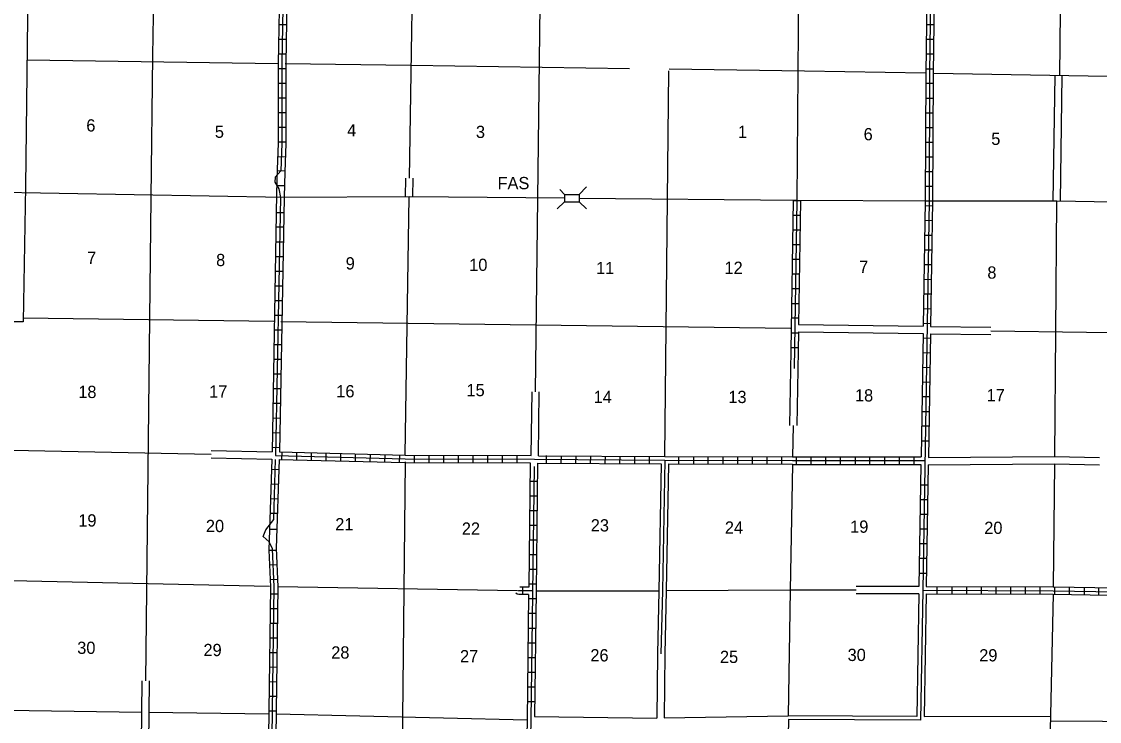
# Model space of a CAD drawing. Extents: x 1047643 to 1640443, y 16154738 to 16531530.
# Drawn here: x 1306859 to 1350868, y 16222555 to 16251133 of the extents above; entities that cross this region are included whole.
import ezdxf

# ---------------------------------------------------------------- set-up
doc = ezdxf.new("R2010")
doc.units = 0
for name, color, linetype in [('L10', 7, 'Continuous'), ('L11', 7, 'Continuous'), ('L13', 7, 'Continuous'), ('L14', 7, 'Continuous'), ('L18', 7, 'Continuous'), ('L21', 7, 'Continuous'), ('L4', 7, 'Continuous'), ('L8', 7, 'Continuous'), ('L9', 7, 'Continuous')]:
    doc.layers.add(name, color=color, linetype=linetype)

msp = doc.modelspace()

# ---------------------------------------------------------------- linework, layer by layer
at = {"layer": 'L10'}
for points in [[(1338265, 16237685), (1338207, 16234639)], [(1338566, 16237682), (1338508, 16234635)], [(1317035, 16217605), (1317109, 16222996), (1317177, 16228050), (1317110, 16229599), (1316973, 16229888), (1316721, 16230112), (1316827, 16230372), (1317163, 16230799), (1317225, 16233257)], [(1343494, 16227772), (1343415, 16222751)], [(1343790, 16227762), (1343716, 16222751)], [(1343415, 16222751), (1338159, 16222778)]]:
    msp.add_lwpolyline(points, dxfattribs=at)
at = {"layer": 'L11'}
for p, q in [((1322536, 16243980), (1322548, 16244745)), ((1322836, 16243975), (1322848, 16244740))]:
    msp.add_line(p, q, dxfattribs=at)
for points in [[(1307142, 16254738), (1307026, 16244394)], [(1348975, 16243803), (1349054, 16248930)], [(1349276, 16243803), (1349352, 16248924)], [(1307026, 16244394), (1306926, 16238876), (1301641, 16238871)], [(1338575, 16238463), (1343668, 16238393)], [(1338580, 16238763), (1343673, 16238693)], [(1343974, 16238688), (1346440, 16238655)], [(1343969, 16238388), (1346432, 16238356)], [(1327660, 16233412), (1327701, 16236012)], [(1327961, 16233401), (1327999, 16236008)], [(1314605, 16233613), (1317086, 16233562)], [(1314601, 16233313), (1317079, 16233262)], [(1343885, 16233338), (1349027, 16233369), (1350873, 16233333)], [(1332977, 16233068), (1332879, 16227876)], [(1333278, 16233068), (1333180, 16227886)], [(1343874, 16233037), (1349027, 16233068), (1350867, 16233032)], [(1343499, 16228068), (1340929, 16228068)], [(1332880, 16227876), (1332818, 16225312)], [(1333181, 16227886), (1333119, 16225312)], [(1343494, 16227772), (1340929, 16227772)], [(1332818, 16225312), (1332802, 16222693)], [(1333119, 16225312), (1333098, 16222704)], [(1311774, 16224216), (1311702, 16217781)], [(1312073, 16224212), (1312002, 16217773)], [(1327808, 16222751), (1332802, 16222693)], [(1333098, 16222704), (1338160, 16222790)], [(1343716, 16222751), (1348870, 16222772)]]:
    msp.add_lwpolyline(points, dxfattribs=at)
at = {"layer": 'L13'}
for points in [[(1349360, 16260688), (1349232, 16248926)], [(1328111, 16259698), (1327834, 16236010)], [(1338642, 16259521), (1338510, 16243829)], [(1322698, 16244742), (1322904, 16257604)], [(1312243, 16252198), (1312211, 16249727)], [(1317317, 16249410), (1307084, 16249563)], [(1312211, 16249727), (1312142, 16243929)], [(1322772, 16249334), (1317628, 16249410)], [(1331678, 16249209), (1322772, 16249339)], [(1333125, 16233369), (1333293, 16249120)], [(1338827, 16249104), (1333299, 16249188)], [(1343769, 16249019), (1338827, 16249104)], [(1354349, 16248839), (1344101, 16249014)], [(1312142, 16243929), (1311923, 16224214)], [(1322517, 16233438), (1322686, 16243977)], [(1349117, 16243803), (1349071, 16238470)], [(1306926, 16239029), (1317158, 16238897)], [(1317449, 16238887), (1338251, 16238618)], [(1346436, 16238506), (1354251, 16238401)], [(1349071, 16238470), (1349027, 16233369)], [(1338358, 16234637), (1338334, 16233353)], [(1305083, 16233660), (1314603, 16233463)], [(1322517, 16233153), (1322384, 16220075)], [(1338334, 16233052), (1338247, 16227919)], [(1349027, 16233068), (1348975, 16228047)], [(1316984, 16228063), (1301477, 16228411)], [(1327114, 16227886), (1317327, 16228052)], [(1338247, 16227919), (1333180, 16227886)], [(1338246, 16227918), (1338159, 16222778)], [(1340929, 16227918), (1338246, 16227918)], [(1332880, 16227876), (1327868, 16227876)], [(1348975, 16227746), (1348754, 16217288)], [(1311759, 16222925), (1296134, 16223147)], [(1316956, 16222851), (1312059, 16222921)], [(1327501, 16222603), (1317257, 16222847)], [(1348866, 16222577), (1359467, 16222505)]]:
    msp.add_lwpolyline(points, dxfattribs=at)
at = {"layer": 'L18'}
for p, q in [((1329027, 16244077), (1328833, 16244271)), ((1329624, 16244077), (1329925, 16244378)), ((1329027, 16243776), (1328726, 16243481)), ((1329027, 16244077), (1329027, 16243776)), ((1329027, 16244077), (1329624, 16244077)), ((1329027, 16243776), (1329624, 16243776)), ((1329624, 16244077), (1329624, 16243776)), ((1329624, 16243776), (1329925, 16243481))]:
    msp.add_line(p, q, dxfattribs=at)
at = {"layer": 'L4'}
for points in [[(1317586, 16243945), (1296129, 16244336)], [(1322718, 16243977), (1317586, 16243945)], [(1329027, 16243919), (1322718, 16243977)], [(1359767, 16243628), (1354466, 16243702), (1349128, 16243803), (1343911, 16243797), (1338510, 16243829), (1329624, 16243914)]]:
    msp.add_lwpolyline(points, dxfattribs=at)
at = {"layer": 'L8'}
for p, q in [((1317670, 16251005), (1317369, 16251005)), ((1344101, 16250994), (1343800, 16250994)), ((1317660, 16250403), (1317359, 16250403)), ((1344091, 16250397), (1343790, 16250397)), ((1317649, 16249801), (1317354, 16249801)), ((1344085, 16249796), (1343785, 16249796)), ((1317644, 16249204), (1317343, 16249204)), ((1344075, 16249194), (1343774, 16249194)), ((1317644, 16248602), (1317343, 16248602)), ((1344075, 16248597), (1343774, 16248597)), ((1317644, 16248006), (1317343, 16248006)), ((1344075, 16247995), (1343774, 16247995)), ((1317644, 16247404), (1317343, 16247404)), ((1344070, 16247393), (1343769, 16247393)), ((1317644, 16246802), (1317343, 16246802)), ((1344070, 16246796), (1343769, 16246796)), ((1317644, 16246205), (1317343, 16246205)), ((1344070, 16246195), (1343769, 16246195)), ((1317628, 16245593), (1317327, 16245614)), ((1344070, 16245593), (1343769, 16245593)), ((1317603, 16245021), (1317301, 16245040)), ((1344059, 16244996), (1343758, 16244996)), ((1317581, 16244430), (1317279, 16244427)), ((1344059, 16244394), (1343758, 16244394)), ((1338357, 16243829), (1338658, 16243829)), ((1344059, 16243797), (1343758, 16243797)), ((1317269, 16243343), (1317570, 16243343)), ((1344059, 16243597), (1343758, 16243602)), ((1338352, 16243227), (1338653, 16243227)), ((1344043, 16242995), (1343742, 16243005)), ((1317253, 16242747), (1317549, 16242747)), ((1338341, 16242630), (1338642, 16242630)), ((1317243, 16242145), (1317544, 16242145)), ((1338336, 16242029), (1338631, 16242029)), ((1344033, 16242393), (1343732, 16242403)), ((1317232, 16241543), (1317533, 16241543)), ((1344027, 16241796), (1343726, 16241802)), ((1338315, 16241427), (1338616, 16241427)), ((1344017, 16241194), (1343716, 16241205)), ((1317216, 16240946), (1317517, 16240946)), ((1338309, 16240830), (1338610, 16240830)), ((1317211, 16240344), (1317512, 16240344)), ((1338299, 16240228), (1338600, 16240228)), ((1344006, 16240592), (1343711, 16240603)), ((1344001, 16239996), (1343700, 16240001)), ((1317201, 16239742), (1317501, 16239742)), ((1338294, 16239626), (1338594, 16239626)), ((1343985, 16239394), (1343684, 16239404)), ((1317195, 16239146), (1317491, 16239146)), ((1338283, 16239030), (1338584, 16239030)), ((1317174, 16238544), (1317475, 16238544)), ((1343975, 16238797), (1343674, 16238802)), ((1338278, 16238428), (1338573, 16238428)), ((1343969, 16238195), (1343668, 16238206)), ((1317169, 16237947), (1317470, 16237947)), ((1338267, 16237826), (1338568, 16237826)), ((1343959, 16237593), (1343658, 16237604)), ((1317158, 16237345), (1317459, 16237345)), ((1317142, 16236743), (1317443, 16236743)), ((1343948, 16236997), (1343653, 16237002)), ((1343943, 16236395), (1343642, 16236405)), ((1317132, 16236147), (1317433, 16236147)), ((1317127, 16235545), (1317428, 16235545)), ((1343927, 16235803), (1343626, 16235803)), ((1317111, 16234953), (1317412, 16234943)), ((1343917, 16235201), (1343616, 16235201)), ((1343911, 16234605), (1343610, 16234605)), ((1317100, 16234351), (1317401, 16234346)), ((1317095, 16233755), (1317391, 16233744)), ((1343901, 16234003), (1343600, 16234003)), ((1317491, 16233253), (1317501, 16233554)), ((1318093, 16233237), (1318103, 16233538)), ((1318695, 16233227), (1318700, 16233528)), ((1319291, 16233211), (1319302, 16233512)), ((1319893, 16233195), (1319899, 16233496)), ((1320495, 16233179), (1320500, 16233480)), ((1321092, 16233163), (1321102, 16233459)), ((1321694, 16233142), (1321699, 16233443)), ((1322290, 16233137), (1322301, 16233438)), ((1322903, 16233126), (1322903, 16233427)), ((1323499, 16233126), (1323499, 16233427)), ((1324101, 16233121), (1324101, 16233422)), ((1324703, 16233121), (1324703, 16233422)), ((1325300, 16233121), (1325300, 16233422)), ((1325902, 16233121), (1325902, 16233422)), ((1326498, 16233111), (1326498, 16233412)), ((1327100, 16233111), (1327100, 16233412)), ((1328293, 16233111), (1328299, 16233412)), ((1328890, 16233105), (1328901, 16233401)), ((1329492, 16233095), (1329503, 16233396)), ((1330094, 16233095), (1330099, 16233396)), ((1330691, 16233084), (1330701, 16233385)), ((1331292, 16233084), (1331303, 16233385)), ((1331894, 16233079), (1331900, 16233380)), ((1332491, 16233079), (1332502, 16233380)), ((1333700, 16233068), (1333700, 16233369)), ((1334302, 16233068), (1334302, 16233369)), ((1334899, 16233068), (1334899, 16233369)), ((1335500, 16233068), (1335500, 16233369)), ((1336102, 16233063), (1336102, 16233364)), ((1336699, 16233063), (1336699, 16233364)), ((1337301, 16233063), (1337301, 16233364)), ((1337903, 16233063), (1337903, 16233364)), ((1338501, 16233063), (1338501, 16233364)), ((1339101, 16233063), (1339101, 16233364)), ((1339698, 16233063), (1339698, 16233364)), ((1340300, 16233063), (1340300, 16233364)), ((1340902, 16233063), (1340902, 16233364)), ((1341498, 16233052), (1341498, 16233353)), ((1342100, 16233052), (1342100, 16233353)), ((1342702, 16233052), (1342702, 16233353)), ((1343299, 16233052), (1343299, 16233353)), ((1317363, 16232829), (1317065, 16232836)), ((1327628, 16232371), (1327924, 16232371)), ((1317348, 16232233), (1317050, 16232240)), ((1343869, 16232202), (1343568, 16232202)), ((1317333, 16231636), (1317035, 16231644)), ((1327618, 16231769), (1327919, 16231769)), ((1343858, 16231606), (1343558, 16231606)), ((1317318, 16231040), (1317020, 16231047)), ((1327607, 16231168), (1327908, 16231168)), ((1343848, 16231004), (1343552, 16231004)), ((1327602, 16230571), (1327903, 16230571)), ((1317268, 16230389), (1316970, 16230396)), ((1343843, 16230402), (1343542, 16230402)), ((1327591, 16229969), (1327892, 16229969)), ((1343832, 16229805), (1343531, 16229805)), ((1317262, 16229541), (1316964, 16229528)), ((1327586, 16229372), (1327882, 16229372)), ((1317288, 16228945), (1316990, 16228932)), ((1327586, 16228770), (1327882, 16228770)), ((1343827, 16229203), (1343526, 16229203)), ((1317314, 16228349), (1317015, 16228336)), ((1343811, 16228601), (1343510, 16228601)), ((1327309, 16228042), (1327308, 16227744)), ((1327575, 16228168), (1327876, 16228168)), ((1344249, 16227772), (1344249, 16228068)), ((1344851, 16227762), (1344851, 16228063)), ((1345448, 16227762), (1345448, 16228063)), ((1346050, 16227762), (1346050, 16228063)), ((1346651, 16227751), (1346651, 16228052)), ((1347248, 16227751), (1347248, 16228052)), ((1347850, 16227751), (1347850, 16228052)), ((1348452, 16227746), (1348452, 16228047)), ((1349049, 16227746), (1349049, 16228047)), ((1349650, 16227735), (1349650, 16228036)), ((1350252, 16227730), (1350252, 16228026)), ((1350849, 16227709), (1350849, 16228010)), ((1317322, 16227745), (1317024, 16227749)), ((1327570, 16227572), (1327866, 16227572)), ((1317314, 16227148), (1317016, 16227152)), ((1327560, 16226970), (1327861, 16226970)), ((1317306, 16226551), (1317008, 16226555)), ((1327549, 16226368), (1327850, 16226368)), ((1317298, 16225955), (1317000, 16225959)), ((1327544, 16225771), (1327845, 16225771)), ((1317290, 16225358), (1316992, 16225362)), ((1327533, 16225169), (1327834, 16225169)), ((1317282, 16224762), (1316983, 16224766)), ((1327528, 16224567), (1327824, 16224567)), ((1317274, 16224165), (1316975, 16224169)), ((1327517, 16223971), (1327818, 16223971)), ((1317266, 16223569), (1316967, 16223573)), ((1327507, 16223369), (1327808, 16223369)), ((1317257, 16222972), (1316959, 16222976))]:
    msp.add_line(p, q, dxfattribs=at)
for points in [[(1317887, 16275826), (1317834, 16270520), (1317729, 16263904), (1317649, 16259638), (1317586, 16254738), (1317491, 16249426), (1317491, 16246152), (1317449, 16245043), (1317216, 16244779), (1317195, 16244579), (1317359, 16244304), (1317428, 16243945)], [(1344186, 16270134), (1344001, 16254294), (1343927, 16249014), (1343911, 16243797)], [(1317428, 16254584), (1317343, 16249426), (1317343, 16246152), (1317301, 16245102), (1317269, 16244104)], [(1317729, 16254579), (1317644, 16249426), (1317644, 16249405)], [(1343843, 16254136), (1343774, 16249014), (1343758, 16243797)], [(1344144, 16254120), (1344075, 16249014), (1344059, 16243797)], [(1317644, 16249405), (1317644, 16246152), (1317602, 16244985), (1317575, 16243972)], [(1317269, 16244104), (1317086, 16233562)], [(1317428, 16243945), (1317232, 16233412), (1322517, 16233280), (1327808, 16233264), (1333125, 16233221), (1338341, 16233211), (1343732, 16233206)], [(1317575, 16243945), (1317385, 16233559), (1322517, 16233427), (1327660, 16233412)], [(1338357, 16243834), (1338262, 16237685)], [(1338510, 16243829), (1338399, 16236970)], [(1338658, 16243829), (1338580, 16238763)], [(1343911, 16243797), (1343653, 16227920), (1343568, 16222603)], [(1343758, 16243797), (1343673, 16238693)], [(1344059, 16243797), (1343974, 16238688)], [(1338575, 16238463), (1338563, 16237682)], [(1343668, 16238393), (1343584, 16233353)], [(1343969, 16238388), (1343885, 16233338)], [(1317079, 16233262), (1316958, 16229552)], [(1317375, 16233253), (1317259, 16229636)], [(1317375, 16233253), (1322517, 16233126), (1327628, 16233111)], [(1327961, 16233401), (1333125, 16233369), (1338334, 16233364)], [(1338334, 16233353), (1343584, 16233353)], [(1327787, 16232968), (1327649, 16222603), (1327544, 16217302), (1327449, 16206964)], [(1327628, 16233111), (1327567, 16228038)], [(1327924, 16233105), (1327864, 16227876)], [(1327924, 16233105), (1332977, 16233068)], [(1333278, 16233068), (1338334, 16233063)], [(1338334, 16233052), (1343573, 16233052)], [(1343573, 16233052), (1343499, 16228068)], [(1343874, 16233037), (1343800, 16228063)], [(1316958, 16229552), (1317026, 16228052), (1316958, 16222994), (1316884, 16217614)], [(1317259, 16229636), (1317327, 16228052), (1317259, 16222994), (1317185, 16217603)], [(1327748, 16227887), (1327174, 16227890), (1327149, 16227891), (1327131, 16227906)], [(1327567, 16228038), (1327205, 16228039)], [(1343653, 16227920), (1348975, 16227894), (1354223, 16227809), (1359566, 16227720)], [(1343800, 16228063), (1348975, 16228047), (1354101, 16227963)], [(1327563, 16227738), (1327168, 16227740), (1327090, 16227745), (1327036, 16227790)], [(1327563, 16227738), (1327501, 16222603), (1327391, 16217455)], [(1327868, 16227876), (1327808, 16222751)], [(1343790, 16227762), (1348975, 16227746), (1354243, 16227659)]]:
    msp.add_lwpolyline(points, dxfattribs=at)
at = {"layer": 'L9'}
for points in [[(1333125, 16233221), (1333035, 16227889), (1332966, 16225312)], [(1343568, 16222603), (1338167, 16222635), (1338061, 16217387)]]:
    msp.add_lwpolyline(points, dxfattribs=at)

# ---------------------------------------------------------------- texts
at = {"layer": 'L14'}
for s, p in [('6', (1309503, 16246643)), ('5', (1314751, 16246385)), ('4', (1320152, 16246443)), ('3', (1325411, 16246379)), ('1', (1336108, 16246385)), ('6', (1341240, 16246284)), ('5', (1346451, 16246094)), ('7', (1309534, 16241237)), ('8', (1314803, 16241147)), ('9', (1320094, 16241010)), ('10', (1325136, 16240951)), ('11', (1330316, 16240819)), ('12', (1335559, 16240830)), ('7', (1341060, 16240872)), ('8', (1346292, 16240635)), ('18', (1309175, 16235761)), ('17', (1314518, 16235777)), ('16', (1319708, 16235788)), ('15', (1325025, 16235835)), ('14', (1330215, 16235555)), ('13', (1335717, 16235555)), ('18', (1340886, 16235619)), ('17', (1346261, 16235629)), ('19', (1309175, 16230513)), ('20', (1314386, 16230286)), ('21', (1319666, 16230360)), ('22', (1324835, 16230180)), ('23', (1330099, 16230312)), ('24', (1335574, 16230222)), ('19', (1340691, 16230259)), ('20', (1346166, 16230212)), ('30', (1309133, 16225312)), ('29', (1314286, 16225222)), ('28', (1319503, 16225122)), ('27', (1324761, 16224969)), ('26', (1330083, 16225006)), ('25', (1335374, 16224942)), ('30', (1340585, 16225022)), ('29', (1345960, 16225006))]:
    msp.add_text(s, height=500, rotation=0, dxfattribs=at).set_placement(p)
at = {"layer": 'L21'}
msp.add_text('FAS', height=500, rotation=0, dxfattribs=at).set_placement((1326292, 16244288))

doc.saveas('drawing.dxf')
